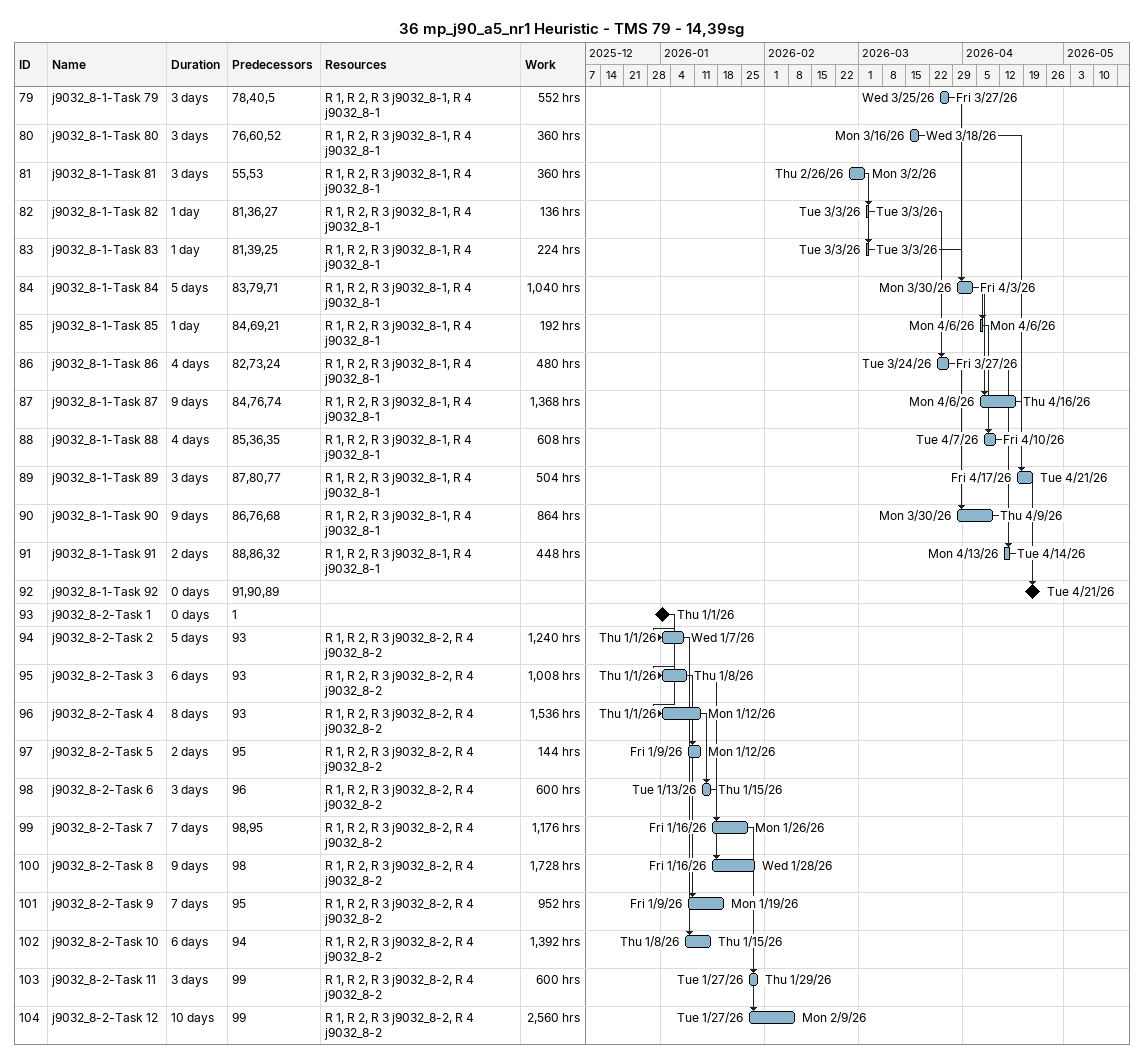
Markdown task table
36 mp_j90_a5_nr1 Heuristic - TMS 79 - 14,39sg

| ID | Task | Duration | Start | Finish | Predecessors | Resources | Work (h) |
|---|---|---|---|---|---|---|---|
| 79 | j9032_8-1-Task 79 | 3d | 2026-03-25 | 2026-03-27 | 78, 40, 5 | R 1, R 2, R 3 j9032_8-1, R 4 j9032_8-1 | 552 |
| 80 | j9032_8-1-Task 80 | 3d | 2026-03-16 | 2026-03-18 | 76, 60, 52 | R 1, R 2, R 3 j9032_8-1, R 4 j9032_8-1 | 360 |
| 81 | j9032_8-1-Task 81 | 3d | 2026-02-26 | 2026-03-02 | 55, 53 | R 1, R 2, R 3 j9032_8-1, R 4 j9032_8-1 | 360 |
| 82 | j9032_8-1-Task 82 | 1d | 2026-03-03 | 2026-03-03 | 81, 36, 27 | R 1, R 2, R 3 j9032_8-1, R 4 j9032_8-1 | 136 |
| 83 | j9032_8-1-Task 83 | 1d | 2026-03-03 | 2026-03-03 | 81, 39, 25 | R 1, R 2, R 3 j9032_8-1, R 4 j9032_8-1 | 224 |
| 84 | j9032_8-1-Task 84 | 5d | 2026-03-30 | 2026-04-03 | 83, 79, 71 | R 1, R 2, R 3 j9032_8-1, R 4 j9032_8-1 | 1040 |
| 85 | j9032_8-1-Task 85 | 1d | 2026-04-06 | 2026-04-06 | 84, 69, 21 | R 1, R 2, R 3 j9032_8-1, R 4 j9032_8-1 | 192 |
| 86 | j9032_8-1-Task 86 | 4d | 2026-03-24 | 2026-03-27 | 82, 73, 24 | R 1, R 2, R 3 j9032_8-1, R 4 j9032_8-1 | 480 |
| 87 | j9032_8-1-Task 87 | 9d | 2026-04-06 | 2026-04-16 | 84, 76, 74 | R 1, R 2, R 3 j9032_8-1, R 4 j9032_8-1 | 1368 |
| 88 | j9032_8-1-Task 88 | 4d | 2026-04-07 | 2026-04-10 | 85, 36, 35 | R 1, R 2, R 3 j9032_8-1, R 4 j9032_8-1 | 608 |
| 89 | j9032_8-1-Task 89 | 3d | 2026-04-17 | 2026-04-21 | 87, 80, 77 | R 1, R 2, R 3 j9032_8-1, R 4 j9032_8-1 | 504 |
| 90 | j9032_8-1-Task 90 | 9d | 2026-03-30 | 2026-04-09 | 86, 76, 68 | R 1, R 2, R 3 j9032_8-1, R 4 j9032_8-1 | 864 |
| 91 | j9032_8-1-Task 91 | 2d | 2026-04-13 | 2026-04-14 | 88, 86, 32 | R 1, R 2, R 3 j9032_8-1, R 4 j9032_8-1 | 448 |
| 92 | j9032_8-1-Task 92 | 0d | 2026-04-21 | 2026-04-21 | 91, 90, 89 |  |  |
| 93 | j9032_8-2-Task 1 | 0d | 2026-01-01 | 2026-01-01 | 1 |  |  |
| 94 | j9032_8-2-Task 2 | 5d | 2026-01-01 | 2026-01-07 | 93 | R 1, R 2, R 3 j9032_8-2, R 4 j9032_8-2 | 1240 |
| 95 | j9032_8-2-Task 3 | 6d | 2026-01-01 | 2026-01-08 | 93 | R 1, R 2, R 3 j9032_8-2, R 4 j9032_8-2 | 1008 |
| 96 | j9032_8-2-Task 4 | 8d | 2026-01-01 | 2026-01-12 | 93 | R 1, R 2, R 3 j9032_8-2, R 4 j9032_8-2 | 1536 |
| 97 | j9032_8-2-Task 5 | 2d | 2026-01-09 | 2026-01-12 | 95 | R 1, R 2, R 3 j9032_8-2, R 4 j9032_8-2 | 144 |
| 98 | j9032_8-2-Task 6 | 3d | 2026-01-13 | 2026-01-15 | 96 | R 1, R 2, R 3 j9032_8-2, R 4 j9032_8-2 | 600 |
| 99 | j9032_8-2-Task 7 | 7d | 2026-01-16 | 2026-01-26 | 98, 95 | R 1, R 2, R 3 j9032_8-2, R 4 j9032_8-2 | 1176 |
| 100 | j9032_8-2-Task 8 | 9d | 2026-01-16 | 2026-01-28 | 98 | R 1, R 2, R 3 j9032_8-2, R 4 j9032_8-2 | 1728 |
| 101 | j9032_8-2-Task 9 | 7d | 2026-01-09 | 2026-01-19 | 95 | R 1, R 2, R 3 j9032_8-2, R 4 j9032_8-2 | 952 |
| 102 | j9032_8-2-Task 10 | 6d | 2026-01-08 | 2026-01-15 | 94 | R 1, R 2, R 3 j9032_8-2, R 4 j9032_8-2 | 1392 |
| 103 | j9032_8-2-Task 11 | 3d | 2026-01-27 | 2026-01-29 | 99 | R 1, R 2, R 3 j9032_8-2, R 4 j9032_8-2 | 600 |
| 104 | j9032_8-2-Task 12 | 10d | 2026-01-27 | 2026-02-09 | 99 | R 1, R 2, R 3 j9032_8-2, R 4 j9032_8-2 | 2560 |
